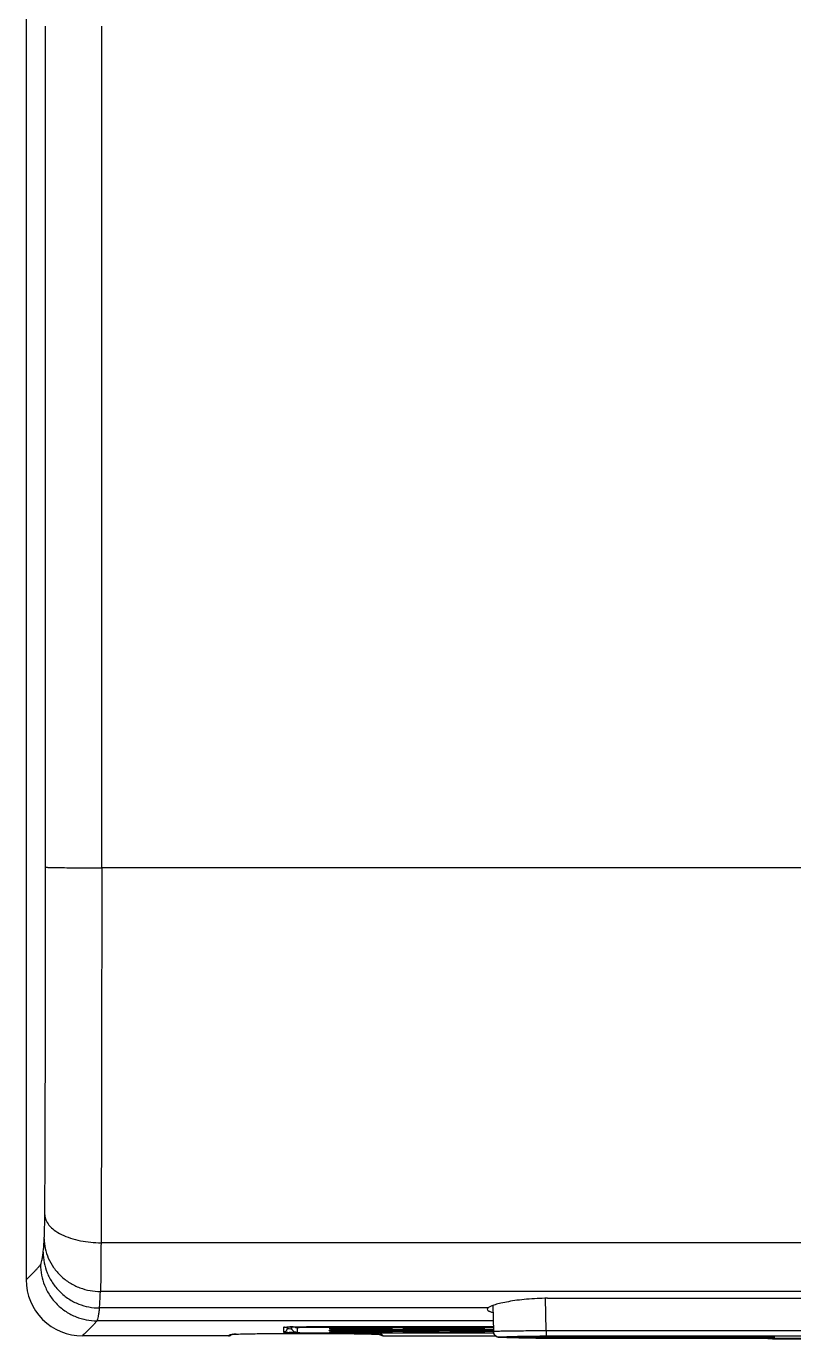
# Model space of a CAD drawing. Header units: millimetres. Extents: x 4430 to 5095, y -44 to 426.
# Drawn here: x 4546.5 to 4612.1, y 19.9 to 131.9 of the extents above; entities that cross this region are included whole.
import ezdxf

# ---------------------------------------------------------------- set-up
doc = ezdxf.new("R2010")
doc.units = ezdxf.units.MM

msp = doc.modelspace()

# ---------------------------------------------------------------- linework, layer by layer
at = {"color": 7, "linetype": 'Continuous'}
for p, q in [((4546.54, 270.13), (4546.54, 24.93)), ((4586.4, 22.73), (4586.44, 20.52)), ((4591.07, 23.34), (4655.77, 23.34)), ((4564.21, 20.27), (4564.29, 20.27)), ((4564.29, 20.27), (4564.38, 20.28)), ((4564.38, 20.28), (4564.48, 20.28)), ((4564.48, 20.28), (4564.67, 20.29)), ((4564.67, 20.29), (4564.88, 20.3)), ((4564.88, 20.3), (4565.22, 20.3)), ((4565.22, 20.3), (4565.63, 20.31)), ((4565.63, 20.31), (4566.09, 20.32)), ((4566.09, 20.32), (4566.63, 20.33)), ((4566.63, 20.33), (4567.23, 20.33)), ((4567.23, 20.33), (4567.9, 20.34)), ((4567.9, 20.34), (4568.64, 20.34)), ((4568.64, 20.34), (4569.44, 20.35)), ((4568.8, 20.89), (4568.92, 20.89)), ((4568.82, 20.89), (4568.82, 20.83)), ((4568.82, 20.86), (4568.82, 20.83)), ((4568.82, 20.83), (4568.82, 20.77)), ((4568.82, 20.8), (4568.82, 20.83)), ((4568.82, 20.8), (4568.82, 20.77)), ((4568.92, 20.89), (4569.06, 20.9)), ((4569.06, 20.9), (4569.33, 20.9)), ((4569.33, 20.9), (4569.65, 20.91)), ((4569.44, 20.35), (4570.27, 20.35)), ((4569.65, 20.91), (4570.04, 20.91)), ((4569.87, 20.41), (4569.95, 20.4)), ((4569.95, 20.4), (4570.03, 20.4)), ((4570.03, 20.4), (4570.18, 20.4)), ((4570.04, 20.91), (4570.47, 20.92)), ((4570.18, 20.4), (4570.36, 20.4)), ((4570.27, 20.35), (4571.12, 20.35)), ((4570.36, 20.4), (4570.64, 20.39)), ((4570.47, 20.92), (4570.95, 20.92)), ((4570.64, 20.39), (4571.04, 20.39)), ((4570.95, 20.92), (4571.64, 20.92)), ((4571.04, 20.39), (4586.44, 20.39)), ((4571.12, 20.35), (4571.75, 20.35)), ((4571.64, 20.92), (4586.44, 20.92)), ((4571.75, 20.35), (4572.37, 20.34)), ((4572.37, 20.34), (4572.97, 20.34)), ((4572.57, 20.77), (4572.62, 20.77)), ((4572.57, 20.62), (4572.62, 20.62)), ((4572.57, 20.47), (4572.62, 20.47)), ((4572.62, 20.77), (4572.68, 20.77)), ((4572.62, 20.62), (4572.68, 20.62)), ((4572.62, 20.47), (4572.68, 20.47)), ((4572.67, 20.69), (4572.72, 20.7)), ((4572.67, 20.54), (4572.72, 20.55)), ((4572.68, 20.77), (4572.8, 20.78)), ((4572.68, 20.62), (4572.8, 20.63)), ((4572.68, 20.47), (4572.8, 20.48)), ((4572.72, 20.7), (4572.78, 20.7)), ((4572.72, 20.55), (4572.78, 20.55)), ((4572.78, 20.7), (4572.9, 20.7)), ((4572.78, 20.55), (4572.9, 20.55)), ((4572.8, 20.78), (4572.94, 20.78)), ((4572.8, 20.63), (4572.94, 20.63)), ((4572.8, 20.48), (4572.94, 20.48)), ((4572.9, 20.7), (4573.04, 20.7)), ((4572.9, 20.55), (4573.04, 20.55)), ((4572.94, 20.78), (4573.16, 20.78)), ((4572.94, 20.63), (4573.16, 20.63)), ((4572.94, 20.48), (4573.16, 20.48)), ((4572.97, 20.34), (4573.54, 20.33)), ((4573.04, 20.7), (4573.26, 20.71)), ((4573.04, 20.55), (4573.26, 20.56)), ((4573.16, 20.78), (4573.49, 20.78)), ((4573.16, 20.63), (4573.49, 20.63)), ((4573.16, 20.48), (4573.49, 20.48)), ((4573.26, 20.71), (4573.59, 20.71)), ((4573.26, 20.56), (4573.59, 20.56)), ((4573.49, 20.78), (4573.87, 20.79)), ((4573.49, 20.63), (4573.87, 20.64)), ((4573.49, 20.48), (4573.87, 20.49)), ((4573.54, 20.33), (4574.07, 20.33)), ((4573.59, 20.71), (4573.97, 20.71)), ((4573.59, 20.56), (4573.97, 20.56)), ((4573.87, 20.79), (4576.5, 20.79)), ((4573.87, 20.64), (4574.22, 20.64)), ((4573.87, 20.49), (4574.22, 20.49)), ((4573.97, 20.71), (4574.13, 20.71)), ((4573.97, 20.56), (4574.13, 20.56)), ((4574.07, 20.33), (4574.56, 20.32)), ((4574.56, 20.32), (4575, 20.32)), ((4575, 20.32), (4575.39, 20.31)), ((4575.39, 20.31), (4575.73, 20.3)), ((4575.73, 20.3), (4576.02, 20.29)), ((4576.02, 20.29), (4576.26, 20.29)), ((4576.12, 20.71), (4580.41, 20.71)), ((4576.26, 20.29), (4576.4, 20.28)), ((4576.5, 20.79), (4576.83, 20.78)), ((4576.5, 20.64), (4576.83, 20.63)), ((4576.5, 20.49), (4576.83, 20.48)), ((4576.83, 20.78), (4577.12, 20.78)), ((4576.83, 20.63), (4577.12, 20.63)), ((4576.83, 20.48), (4577.12, 20.48)), ((4577.12, 20.78), (4577.31, 20.78)), ((4577.12, 20.63), (4577.31, 20.63)), ((4577.12, 20.48), (4577.31, 20.48)), ((4577.31, 20.78), (4577.46, 20.78)), ((4577.31, 20.63), (4577.46, 20.63)), ((4577.31, 20.48), (4577.46, 20.48)), ((4577.46, 20.78), (4577.55, 20.77)), ((4577.46, 20.63), (4577.55, 20.62)), ((4577.46, 20.48), (4577.55, 20.47)), ((4578.87, 20.77), (4578.92, 20.77)), ((4578.87, 20.62), (4578.92, 20.62)), ((4578.87, 20.47), (4578.92, 20.47)), ((4578.92, 20.77), (4578.98, 20.77)), ((4578.92, 20.62), (4578.98, 20.62)), ((4578.92, 20.47), (4578.98, 20.47)), ((4578.98, 20.77), (4579.1, 20.78)), ((4578.98, 20.62), (4579.1, 20.63)), ((4578.98, 20.47), (4579.1, 20.48)), ((4579.1, 20.78), (4579.24, 20.78)), ((4579.1, 20.63), (4579.24, 20.63)), ((4579.1, 20.48), (4579.24, 20.48)), ((4579.24, 20.78), (4579.46, 20.78)), ((4579.24, 20.63), (4579.46, 20.63)), ((4579.24, 20.48), (4579.46, 20.48)), ((4579.46, 20.78), (4579.79, 20.78)), ((4579.46, 20.63), (4579.72, 20.63)), ((4579.46, 20.48), (4579.72, 20.48)), ((4579.79, 20.78), (4580.17, 20.79)), ((4580.01, 20.64), (4580.42, 20.64)), ((4580.01, 20.49), (4580.42, 20.49)), ((4580.17, 20.79), (4584.4, 20.79)), ((4580.41, 20.71), (4580.58, 20.71)), ((4580.83, 20.71), (4581.12, 20.71)), ((4580.83, 20.56), (4581.12, 20.56)), ((4581.12, 20.71), (4581.31, 20.7)), ((4581.12, 20.56), (4581.31, 20.55)), ((4581.31, 20.7), (4581.46, 20.7)), ((4581.31, 20.55), (4581.46, 20.55)), ((4581.46, 20.7), (4581.55, 20.7)), ((4581.46, 20.55), (4581.55, 20.55)), ((4582.87, 20.69), (4582.92, 20.7)), ((4582.87, 20.54), (4582.92, 20.55)), ((4582.92, 20.7), (4582.98, 20.7)), ((4582.92, 20.55), (4582.98, 20.55)), ((4582.98, 20.7), (4583.1, 20.7)), ((4582.98, 20.55), (4583.1, 20.55)), ((4583.1, 20.7), (4583.24, 20.7)), ((4583.1, 20.55), (4583.24, 20.55)), ((4583.24, 20.7), (4583.46, 20.71)), ((4583.24, 20.55), (4583.46, 20.56)), ((4583.46, 20.71), (4583.79, 20.71)), ((4583.46, 20.56), (4583.79, 20.56)), ((4583.79, 20.71), (4584.17, 20.71)), ((4583.79, 20.56), (4584.17, 20.56)), ((4584.17, 20.71), (4586.44, 20.71)), ((4584.17, 20.56), (4586.44, 20.56)), ((4584.4, 20.79), (4584.73, 20.78)), ((4584.57, 20.64), (4584.88, 20.63)), ((4584.57, 20.49), (4584.88, 20.48)), ((4584.73, 20.78), (4585.02, 20.78)), ((4584.88, 20.63), (4585.15, 20.63)), ((4584.88, 20.48), (4585.15, 20.48)), ((4585.02, 20.78), (4585.21, 20.78)), ((4585.15, 20.63), (4585.31, 20.63)), ((4585.15, 20.48), (4585.31, 20.48)), ((4585.21, 20.78), (4585.36, 20.78)), ((4585.31, 20.63), (4585.45, 20.62)), ((4585.31, 20.48), (4585.45, 20.47)), ((4585.36, 20.78), (4585.45, 20.77)), ((4563.81, 20.13), (4551.34, 20.13)), ((4577.02, 20.13), (4586.62, 20.13)), ((4588.63, 19.96), (4588.44, 19.96)), ((4590.94, 19.95), (4655.89, 19.95)), ((4590.95, 20.06), (4610.42, 20.06)), ((4610.42, 19.98), (4590.95, 19.98)), ((4609.87, 19.9), (4610.1, 19.9)), ((4610.1, 19.9), (4610.86, 19.89)), ((4610.42, 20.06), (4610.42, 19.98)), ((4610.86, 19.89), (4635.54, 19.89))]:
    msp.add_line(p, q, dxfattribs=at)
at = {"color": 9, "linetype": 'Continuous'}
for p, q in [((4693.85, 60.09), (4552.99, 60.09)), ((4693.9, 28.08), (4552.93, 28.08)), ((4693.95, 23.92), (4552.88, 23.92)), ((4585.98, 22.52), (4552.79, 22.52)), ((4590.94, 20.59), (4590.89, 23.34)), ((4586.43, 21.42), (4552.57, 21.42)), ((4568.54, 20.87), (4568.52, 20.85)), ((4568.52, 20.85), (4568.52, 20.83)), ((4568.52, 20.83), (4568.52, 20.81)), ((4568.52, 20.81), (4568.52, 20.79)), ((4568.52, 20.79), (4568.52, 20.54)), ((4568.52, 20.54), (4568.52, 20.47)), ((4568.59, 20.88), (4568.54, 20.87)), ((4569.68, 20.82), (4569.68, 20.42)), ((4571.47, 20.85), (4571.47, 20.92)), ((4586.44, 20.85), (4571.47, 20.85)), ((4571.47, 20.39), (4571.47, 20.39)), ((4571.47, 20.35), (4571.52, 20.35)), ((4571.6, 20.92), (4586.44, 20.92)), ((4573.7, 20.64), (4573.79, 20.64)), ((4573.7, 20.49), (4573.79, 20.49)), ((4573.79, 20.79), (4573.87, 20.79)), ((4573.79, 20.64), (4573.87, 20.64)), ((4573.79, 20.49), (4573.87, 20.49)), ((4573.8, 20.71), (4573.89, 20.71)), ((4573.8, 20.56), (4573.89, 20.56)), ((4573.87, 20.79), (4573.94, 20.79)), ((4573.87, 20.64), (4573.9, 20.64)), ((4573.87, 20.49), (4573.9, 20.49)), ((4573.89, 20.71), (4573.97, 20.71)), ((4573.89, 20.56), (4573.97, 20.56)), ((4573.9, 20.64), (4573.94, 20.64)), ((4573.9, 20.49), (4573.94, 20.49)), ((4573.94, 20.79), (4574.03, 20.79)), ((4573.94, 20.64), (4574.03, 20.64)), ((4573.94, 20.49), (4574.03, 20.49)), ((4573.97, 20.71), (4574.04, 20.71)), ((4573.97, 20.56), (4574.04, 20.56)), ((4574.03, 20.79), (4574.12, 20.79)), ((4574.03, 20.64), (4574.12, 20.64)), ((4574.03, 20.49), (4574.12, 20.49)), ((4574.04, 20.71), (4574.13, 20.71)), ((4574.04, 20.56), (4574.13, 20.56)), ((4574.12, 20.73), (4574.12, 20.79)), ((4576.12, 20.73), (4574.12, 20.73)), ((4574.12, 20.58), (4574.12, 20.64)), ((4576.12, 20.58), (4574.12, 20.58)), ((4574.12, 20.43), (4574.12, 20.49)), ((4576.12, 20.43), (4574.12, 20.43)), ((4574.22, 20.65), (4574.22, 20.71)), ((4580.12, 20.65), (4574.22, 20.65)), ((4574.22, 20.5), (4574.22, 20.56)), ((4580.12, 20.5), (4574.22, 20.5)), ((4576.12, 20.73), (4576.12, 20.79)), ((4576.12, 20.79), (4576.18, 20.79)), ((4576.12, 20.58), (4576.12, 20.64)), ((4576.12, 20.43), (4576.12, 20.49)), ((4576.18, 20.79), (4576.37, 20.79)), ((4576.37, 20.79), (4576.4, 20.79)), ((4576.59, 20.79), (4576.74, 20.78)), ((4576.74, 20.78), (4576.83, 20.78)), ((4576.74, 20.63), (4576.83, 20.63)), ((4576.74, 20.48), (4576.83, 20.48)), ((4576.98, 20.78), (4577.04, 20.78)), ((4576.98, 20.63), (4577.04, 20.63)), ((4576.98, 20.48), (4577.04, 20.48)), ((4577.22, 20.78), (4577.27, 20.78)), ((4577.22, 20.63), (4577.27, 20.63)), ((4577.22, 20.48), (4577.27, 20.48)), ((4577.27, 20.78), (4577.34, 20.78)), ((4577.27, 20.63), (4577.34, 20.63)), ((4577.27, 20.48), (4577.34, 20.48)), ((4580.09, 20.79), (4580.17, 20.79)), ((4580.09, 20.64), (4580.17, 20.64)), ((4580.09, 20.49), (4580.17, 20.49)), ((4580.12, 20.65), (4580.12, 20.71)), ((4580.12, 20.71), (4580.18, 20.71)), ((4580.12, 20.5), (4580.12, 20.56)), ((4580.12, 20.56), (4580.18, 20.56)), ((4580.17, 20.79), (4580.24, 20.79)), ((4580.17, 20.64), (4580.24, 20.64)), ((4580.17, 20.49), (4580.24, 20.49)), ((4580.18, 20.71), (4580.37, 20.71)), ((4580.18, 20.56), (4580.37, 20.56)), ((4580.24, 20.79), (4580.33, 20.79)), ((4580.24, 20.64), (4580.33, 20.64)), ((4580.24, 20.49), (4580.33, 20.49)), ((4580.33, 20.79), (4580.42, 20.79)), ((4580.33, 20.64), (4580.42, 20.64)), ((4580.33, 20.49), (4580.42, 20.49)), ((4580.37, 20.71), (4580.4, 20.71)), ((4580.37, 20.56), (4580.4, 20.56)), ((4580.42, 20.73), (4580.42, 20.79)), ((4584.02, 20.73), (4580.42, 20.73)), ((4580.42, 20.58), (4580.42, 20.64)), ((4584.02, 20.58), (4580.42, 20.58)), ((4580.42, 20.43), (4580.42, 20.49)), ((4584.02, 20.43), (4580.42, 20.43)), ((4580.74, 20.71), (4580.83, 20.71)), ((4580.74, 20.56), (4580.83, 20.56)), ((4580.98, 20.71), (4581.04, 20.71)), ((4580.98, 20.56), (4581.04, 20.56)), ((4581.22, 20.7), (4581.27, 20.7)), ((4581.22, 20.56), (4581.27, 20.55)), ((4581.27, 20.7), (4581.34, 20.7)), ((4581.27, 20.55), (4581.34, 20.55)), ((4584, 20.56), (4584.09, 20.56)), ((4584.02, 20.73), (4584.02, 20.79)), ((4584.02, 20.79), (4584.08, 20.79)), ((4584.02, 20.58), (4584.02, 20.64)), ((4584.02, 20.64), (4584.08, 20.64)), ((4584.02, 20.43), (4584.02, 20.49)), ((4584.02, 20.49), (4584.08, 20.49)), ((4584.08, 20.79), (4584.27, 20.79)), ((4584.08, 20.64), (4584.27, 20.64)), ((4584.08, 20.49), (4584.27, 20.49)), ((4584.09, 20.71), (4584.17, 20.71)), ((4584.09, 20.56), (4584.17, 20.56)), ((4584.17, 20.71), (4584.24, 20.71)), ((4584.17, 20.56), (4584.24, 20.56)), ((4584.24, 20.71), (4584.33, 20.71)), ((4584.24, 20.56), (4584.33, 20.56)), ((4584.27, 20.79), (4584.3, 20.79)), ((4584.27, 20.64), (4584.3, 20.64)), ((4584.27, 20.49), (4584.29, 20.49)), ((4584.33, 20.71), (4584.42, 20.71)), ((4584.33, 20.56), (4584.42, 20.56)), ((4584.42, 20.65), (4584.42, 20.71)), ((4586.44, 20.65), (4584.42, 20.65)), ((4584.42, 20.5), (4584.42, 20.56)), ((4586.44, 20.5), (4584.42, 20.5)), ((4584.49, 20.79), (4584.64, 20.78)), ((4584.64, 20.78), (4584.73, 20.78)), ((4584.64, 20.63), (4584.73, 20.63)), ((4584.64, 20.48), (4584.73, 20.48)), ((4584.73, 20.63), (4584.8, 20.63)), ((4584.73, 20.48), (4584.8, 20.48)), ((4584.8, 20.63), (4584.88, 20.63)), ((4584.8, 20.48), (4584.88, 20.48)), ((4584.88, 20.78), (4584.94, 20.78)), ((4584.88, 20.63), (4584.94, 20.63)), ((4584.88, 20.48), (4584.94, 20.48)), ((4585.12, 20.78), (4585.17, 20.78)), ((4585.12, 20.63), (4585.17, 20.63)), ((4585.12, 20.48), (4585.17, 20.48)), ((4585.17, 20.78), (4585.24, 20.78)), ((4585.17, 20.63), (4585.24, 20.63)), ((4585.17, 20.48), (4585.24, 20.48)), ((4586.44, 20.51), (4586.44, 20.51)), ((4590.94, 20.59), (4655.89, 20.59)), ((4590.94, 20.59), (4590.94, 20.1)), ((4577, 20.15), (4577.02, 20.13)), ((4586.94, 20.03), (4586.94, 20.02)), ((4655.89, 20.1), (4590.94, 20.1)), ((4590.94, 19.95), (4590.94, 19.95)), ((4590.95, 19.98), (4590.95, 20.06)), ((4611.77, 19.89), (4611.77, 19.89))]:
    msp.add_line(p, q, dxfattribs=at)
at = {"color": 7, "linetype": 'Continuous'}
for points in [[(4564.03, 20.26), (4564.03, 20.26), (4564.03, 20.26), (4564.04, 20.26), (4564.06, 20.26), (4564.07, 20.26), (4564.09, 20.26), (4564.12, 20.26), (4564.14, 20.27), (4564.17, 20.27), (4564.21, 20.27)], [(4568.59, 20.88), (4568.6, 20.88), (4568.61, 20.88), (4568.64, 20.88), (4568.67, 20.88), (4568.71, 20.89), (4568.75, 20.89), (4568.8, 20.89)], [(4569.18, 20.92), (4569.19, 20.84), (4569.21, 20.76), (4569.24, 20.68), (4569.28, 20.62), (4569.33, 20.56), (4569.39, 20.52), (4569.44, 20.48), (4569.5, 20.46), (4569.55, 20.44), (4569.58, 20.43), (4569.62, 20.42), (4569.64, 20.42), (4569.66, 20.42), (4569.68, 20.42), (4569.7, 20.42), (4569.72, 20.41), (4569.75, 20.41), (4569.77, 20.41), (4569.8, 20.41), (4569.87, 20.41)], [(4572.49, 20.76), (4572.49, 20.77), (4572.5, 20.77), (4572.51, 20.77), (4572.53, 20.77), (4572.54, 20.77), (4572.57, 20.77)], [(4572.49, 20.61), (4572.49, 20.62), (4572.5, 20.62), (4572.51, 20.62), (4572.53, 20.62), (4572.54, 20.62), (4572.57, 20.62)], [(4572.49, 20.47), (4572.49, 20.47), (4572.5, 20.47), (4572.51, 20.47), (4572.53, 20.47), (4572.54, 20.47), (4572.57, 20.47)], [(4572.59, 20.69), (4572.59, 20.69), (4572.6, 20.69), (4572.61, 20.69), (4572.63, 20.69), (4572.64, 20.69), (4572.67, 20.69)], [(4572.59, 20.54), (4572.59, 20.54), (4572.6, 20.54), (4572.61, 20.54), (4572.63, 20.54), (4572.64, 20.54), (4572.67, 20.54)], [(4576.12, 20.56), (4580.41, 20.56), (4580.5, 20.56)], [(4576.4, 20.28), (4576.51, 20.28), (4576.57, 20.27), (4576.61, 20.27), (4576.65, 20.27), (4576.69, 20.27), (4576.72, 20.26), (4576.75, 20.26), (4576.77, 20.26), (4576.78, 20.26), (4576.79, 20.26)], [(4577.55, 20.77), (4577.62, 20.77), (4577.65, 20.77), (4577.68, 20.77), (4577.7, 20.77), (4577.72, 20.77), (4577.73, 20.77)], [(4577.55, 20.62), (4577.62, 20.62), (4577.65, 20.62), (4577.68, 20.62), (4577.7, 20.62), (4577.72, 20.62), (4577.73, 20.62)], [(4577.55, 20.47), (4577.62, 20.47), (4577.65, 20.47), (4577.68, 20.47), (4577.7, 20.47), (4577.72, 20.47), (4577.73, 20.47)], [(4578.79, 20.76), (4578.79, 20.77), (4578.8, 20.77), (4578.81, 20.77), (4578.83, 20.77), (4578.84, 20.77), (4578.87, 20.77)], [(4578.79, 20.61), (4578.79, 20.62), (4578.8, 20.62), (4578.81, 20.62), (4578.83, 20.62), (4578.84, 20.62), (4578.87, 20.62)], [(4578.79, 20.47), (4578.79, 20.47), (4578.8, 20.47), (4578.81, 20.47), (4578.83, 20.47), (4578.84, 20.47), (4578.87, 20.47)], [(4580.42, 20.64), (4584.31, 20.64), (4584.4, 20.64)], [(4580.42, 20.49), (4584.31, 20.49), (4584.4, 20.49)], [(4581.55, 20.7), (4581.62, 20.7), (4581.65, 20.69), (4581.68, 20.69), (4581.7, 20.69), (4581.72, 20.69), (4581.73, 20.69)], [(4581.55, 20.55), (4581.62, 20.55), (4581.65, 20.54), (4581.68, 20.54), (4581.7, 20.54), (4581.72, 20.54), (4581.73, 20.54)], [(4582.79, 20.69), (4582.79, 20.69), (4582.8, 20.69), (4582.81, 20.69), (4582.83, 20.69), (4582.84, 20.69), (4582.87, 20.69)], [(4582.79, 20.54), (4582.79, 20.54), (4582.8, 20.54), (4582.81, 20.54), (4582.83, 20.54), (4582.84, 20.54), (4582.87, 20.54)], [(4585.45, 20.77), (4585.52, 20.77), (4585.55, 20.77), (4585.58, 20.77), (4585.6, 20.77), (4585.62, 20.77), (4585.63, 20.77)], [(4585.45, 20.62), (4585.52, 20.62), (4585.55, 20.62), (4585.58, 20.62), (4585.6, 20.62), (4585.62, 20.62), (4585.63, 20.62)], [(4585.45, 20.47), (4585.52, 20.47), (4585.55, 20.47), (4585.58, 20.47), (4585.6, 20.47), (4585.62, 20.47), (4585.63, 20.47)]]:
    msp.add_lwpolyline(points, dxfattribs=at)
for centre, radius, start, end in [((4551.34, 24.93), 4.8, 179.9965, 270.0035), ((4563.81, 20.64), 0.503, 281.3238, 292.2382), ((4564.84, 20.88), 3.98, 359.7322, 359.8527), ((4577.02, 20.64), 0.502, 225.0697, 236.4198), ((4563.81, 20.63), 0.501, 270.049, 281.3589), ((4590.61, 185.76), 165.81, 269.3146, 269.6515), ((4590.88, 229.17), 209.22, 269.6493, 269.8198), ((4590.94, 246), 226.05, 269.8196, 270.0014), ((4590.95, -91.22), 111.28, 89.9993, 90.3184), ((4590.94, 128.83), 108.84, 269.6783, 270.0046)]:
    msp.add_arc(centre, radius, start, end, dxfattribs=at)
at = {"color": 9, "linetype": 'Continuous'}
for centre, radius, start, end in [((4577.83, 6.08), 19.85, 134.5066, 134.9406), ((4565.12, 3.04), 17.25, 92.1711, 92.8415), ((4569.46, 38.88), 18.45, 267.9298, 268.5891), ((4569.35, 6.3), 14.6, 92.0239, 92.1519), ((4569.6, -0.85), 21.75, 91.4136, 92.006), ((4570.38, -344.76), 365.11, 90.0884, 90.2226), ((4570.18, 67.39), 46.96, 268.5678, 269.2709), ((4570.08, -19.38), 40.29, 91.0679, 91.4524), ((4569.74, 38.08), 17.35, 267.9807, 268.2528), ((4569.7, 20.92), 0.512, 193.8951, 196.6682), ((4570.42, -357.67), 378.02, 89.8408, 90.0901), ((4570.48, -333.92), 354.27, 89.7043, 89.8328), ((4570.67, -297.04), 317.39, 89.5732, 89.7033), ((4573.46, 46.94), 26.28, 268.5999, 268.9772), ((4573.46, 46.79), 26.28, 268.5999, 268.9772), ((4573.43, -3.92), 24.63, 91.0319, 91.3593), ((4573.43, -4.07), 24.63, 91.0319, 91.3593), ((4570.99, -253.59), 273.94, 89.4361, 89.572), ((4571.44, -206.68), 227.03, 89.2905, 89.4341), ((4574.12, 117.77), 97.19, 269.8368, 269.9989), ((4574.12, 117.62), 97.19, 269.8368, 269.9989), ((4574.22, 117.84), 97.19, 269.8368, 269.9989), ((4574.22, 117.69), 97.19, 269.8368, 269.9989), ((4572.12, -151.44), 171.78, 89.0363, 89.2907), ((4573.08, -93.79), 114.12, 88.7617, 89.027), ((4574.1, -46.35), 66.67, 88.2676, 88.7604), ((4576.13, -69.64), 90.43, 89.7095, 89.8288), ((4576.28, -47.82), 68.61, 89.4156, 89.5344), ((4576.28, -47.97), 68.61, 89.4156, 89.5344), ((4576.28, -48.12), 68.61, 89.4156, 89.5344), ((4561.32, 4.38), 22.24, 45.2898, 45.4819), ((4563.91, 7), 18.56, 45.1325, 45.2877), ((4576.46, -30.61), 51.4, 89.1559, 89.3605), ((4576.46, -30.76), 51.4, 89.1559, 89.3605), ((4576.46, -30.91), 51.4, 89.1559, 89.3605), ((4580.09, -30.69), 51.32, 90.3021, 91.0158), ((4580.09, -30.84), 51.32, 90.3021, 91.0158), ((4580.42, 115.85), 95.27, 269.6772, 269.9996), ((4580.42, 115.7), 95.27, 269.6772, 269.9996), ((4580.13, 111.22), 90.57, 269.9922, 270.3671), ((4580.13, 111.07), 90.57, 269.9922, 270.3671), ((4580.44, 71.98), 51.32, 270.3021, 271.0158), ((4580.44, 71.83), 51.32, 270.3021, 271.0158), ((4580.28, -47.9), 68.61, 89.4156, 89.5344), ((4580.28, -48.05), 68.61, 89.4156, 89.5344), ((4580.46, -30.69), 51.4, 89.1559, 89.3605), ((4580.46, -30.84), 51.4, 89.1559, 89.3605), ((4584.02, -26.03), 46.74, 90.4515, 91.0278), ((4584.02, -26.18), 46.74, 90.4515, 91.0278), ((4584.1, 73.24), 52.59, 269.0173, 269.4909), ((4584.1, 73.09), 52.59, 269.0173, 269.4909), ((4584.41, 111.52), 90.87, 269.507, 270.0031), ((4584.41, 111.37), 90.87, 269.507, 270.0031), ((4584.04, 106.41), 85.84, 269.982, 270.4904), ((4584.04, 106.26), 85.84, 269.982, 270.4904), ((4584.04, -69.62), 90.11, 89.7092, 89.8374), ((4584.03, -69.64), 90.43, 89.7095, 89.8288), ((4584.03, -69.79), 90.43, 89.7095, 89.8288), ((4584.18, -47.82), 68.61, 89.4156, 89.5344), ((4584.41, 67.32), 46.74, 270.4515, 271.0278), ((4584.41, 67.17), 46.74, 270.4515, 271.0278), ((4584.36, -30.61), 51.4, 89.1559, 89.3605), ((4584.36, -30.76), 51.4, 89.1559, 89.3605), ((4584.36, -30.91), 51.4, 89.1559, 89.3605), ((4586.94, 20.53), 0.495, 181.0178, 187.2189), ((4586.95, 20.53), 0.505, 187.2126, 193.1798), ((4590.66, -146.42), 166.51, 90.0869, 90.7431), ((4590.94, -207.48), 227.58, 90.0003, 90.1331), ((4611.47, 164.01), 144.12, 269.3972, 269.6567), ((4611.75, 207.74), 187.85, 269.6515, 270.0067)]:
    msp.add_arc(centre, radius, start, end, dxfattribs=at)
for points, knots in [([(4548.19, 60.15), (4548.19, 66.13), (4548.19, 90.06), (4548.19, 113.99), (4548.19, 131.94)], [0, 0, 0, 0, 0.249858, 1, 1, 1, 1]), ([(4552.99, 60.09), (4552.99, 66.08), (4552.99, 90.04), (4552.99, 113.99), (4552.99, 131.94)], [0, 0, 0, 0, 0.25027, 1, 1, 1, 1]), ([(4548.13, 30.46), (4548.14, 31.52), (4548.15, 33.79), (4548.17, 38.56), (4548.18, 44.83), (4548.19, 52.46), (4548.19, 57.58), (4548.19, 60.15)], [0, 0, 0, 0, 0.107204, 0.229013, 0.482489, 0.740453, 1, 1, 1, 1]), ([(4548.19, 60.15), (4548.19, 60.15), (4548.2, 60.15), (4548.22, 60.14), (4548.25, 60.14), (4548.3, 60.14), (4548.41, 60.13), (4548.56, 60.13), (4548.77, 60.12), (4549.01, 60.12), (4549.3, 60.11), (4549.77, 60.11), (4550.41, 60.1), (4551.25, 60.09), (4552.11, 60.09), (4552.7, 60.09), (4552.99, 60.09)], [0, 0, 0, 0, 0.001849, 0.005702, 0.011656, 0.019782, 0.042825, 0.07537, 0.117761, 0.169588, 0.230257, 0.299171, 0.458117, 0.635525, 0.819612, 1, 1, 1, 1]), ([(4552.99, 60.09), (4552.99, 54.68), (4552.98, 44.01), (4552.96, 33.34), (4552.93, 28.08)], [0, 0, 0, 0, 0.50703, 1, 1, 1, 1]), ([(4548.08, 28.43), (4548.09, 28.56), (4548.12, 29.23), (4548.12, 29.91), (4548.13, 30.46)], [0, 0, 0, 0, 0.18682, 1, 1, 1, 1]), ([(4548.13, 30.46), (4548.13, 30.32), (4548.21, 30), (4548.49, 29.55), (4548.95, 29.13), (4549.58, 28.76), (4550.34, 28.46), (4551.46, 28.17), (4552.34, 28.08), (4552.93, 28.08)], [0, 0, 0, 0, 0.076218, 0.165074, 0.272256, 0.398463, 0.541272, 0.694225, 1, 1, 1, 1]), ([(4547.99, 27.27), (4548, 27.34), (4548.04, 27.73), (4548.07, 28.12), (4548.08, 28.43)], [0, 0, 0, 0, 0.185143, 1, 1, 1, 1]), ([(4548.08, 28.43), (4548.09, 27.87), (4548.27, 26.99), (4548.86, 25.95), (4549.48, 25.22), (4550.25, 24.64), (4551.36, 24.09), (4552.29, 23.92), (4552.88, 23.92)], [0, 0, 0, 0, 0.232425, 0.359164, 0.489978, 0.622472, 0.753773, 1, 1, 1, 1]), ([(4552.93, 28.08), (4552.92, 27.22), (4552.92, 25.83), (4552.9, 24.45), (4552.88, 23.92)], [0, 0, 0, 0, 0.619077, 1, 1, 1, 1]), ([(4547.77, 26.22), (4547.8, 26.26), (4547.84, 26.38), (4547.89, 26.59), (4547.94, 26.9), (4547.98, 27.14), (4547.99, 27.27)], [0, 0, 0, 0, 0.132143, 0.339113, 0.626848, 1, 1, 1, 1]), ([(4547.99, 27.27), (4547.99, 26.68), (4548.17, 25.75), (4548.76, 24.65), (4549.38, 23.89), (4550.15, 23.27), (4551.26, 22.69), (4552.19, 22.52), (4552.79, 22.52)], [0, 0, 0, 0, 0.238331, 0.366956, 0.498406, 0.630124, 0.759477, 1, 1, 1, 1]), ([(4546.54, 24.93), (4546.65, 25.03), (4546.85, 25.23), (4547.11, 25.49), (4547.31, 25.69), (4547.47, 25.86), (4547.6, 26), (4547.7, 26.12), (4547.75, 26.18), (4547.77, 26.22)], [0, 0, 0, 0, 0.241651, 0.483603, 0.60681, 0.732685, 0.862162, 0.928579, 1, 1, 1, 1]), ([(4547.77, 26.22), (4547.77, 25.62), (4547.95, 24.69), (4548.53, 23.57), (4549.15, 22.8), (4549.92, 22.18), (4551.04, 21.6), (4551.97, 21.42), (4552.57, 21.42)], [0, 0, 0, 0, 0.239438, 0.368406, 0.49996, 0.63152, 0.760507, 1, 1, 1, 1]), ([(4552.79, 22.52), (4552.8, 22.6), (4552.85, 23.06), (4552.87, 23.53), (4552.88, 23.92)], [0, 0, 0, 0, 0.177293, 1, 1, 1, 1]), ([(4552.8, 22.52), (4552.78, 22.38), (4552.75, 22.13), (4552.69, 21.81), (4552.64, 21.58), (4552.59, 21.46), (4552.57, 21.42)], [0, 0, 0, 0, 0.374029, 0.661826, 0.86839, 1, 1, 1, 1]), ([(4552.57, 21.42), (4552.55, 21.39), (4552.5, 21.32), (4552.39, 21.2), (4552.27, 21.06), (4552.11, 20.89), (4551.91, 20.69), (4551.65, 20.44), (4551.44, 20.24), (4551.34, 20.13)], [0, 0, 0, 0, 0.071981, 0.138377, 0.267828, 0.393655, 0.5168, 0.758582, 1, 1, 1, 1]), ([(4563.92, 20.24), (4563.92, 20.24), (4563.93, 20.24), (4563.95, 20.25), (4563.98, 20.25), (4564.04, 20.26), (4564.13, 20.27), (4564.22, 20.27), (4564.27, 20.27)], [0, 0, 0, 0, 0.029467, 0.085721, 0.169485, 0.280828, 0.585929, 1, 1, 1, 1]), ([(4564.47, 20.28), (4564.72, 20.29), (4565.33, 20.31), (4566.82, 20.33), (4568.07, 20.34), (4568.97, 20.35)], [0, 0, 0, 0, 0.170037, 0.402156, 1, 1, 1, 1]), ([(4568.52, 20.47), (4568.52, 20.46), (4568.54, 20.46), (4568.55, 20.46), (4568.6, 20.46), (4568.63, 20.45), (4568.64, 20.45)], [0, 0, 0, 0, 0.067317, 0.257035, 0.568943, 1, 1, 1, 1]), ([(4568.54, 20.87), (4568.54, 20.87), (4568.55, 20.87), (4568.56, 20.88), (4568.57, 20.88)], [0, 0, 0, 0, 0.208793, 1, 1, 1, 1]), ([(4568.57, 20.88), (4568.58, 20.88), (4568.66, 20.88), (4568.74, 20.89), (4568.8, 20.89)], [0, 0, 0, 0, 0.176292, 1, 1, 1, 1]), ([(4568.64, 20.45), (4568.66, 20.45), (4568.7, 20.45), (4568.75, 20.45), (4568.79, 20.45)], [0, 0, 0, 0, 0.215498, 1, 1, 1, 1]), ([(4568.82, 20.77), (4568.82, 20.76), (4568.84, 20.76), (4568.85, 20.76), (4568.86, 20.76)], [0, 0, 0, 0, 0.267611, 1, 1, 1, 1]), ([(4568.86, 20.76), (4568.87, 20.76), (4568.96, 20.75), (4569.05, 20.75), (4569.13, 20.74)], [0, 0, 0, 0, 0.160576, 1, 1, 1, 1]), ([(4569.33, 20.9), (4569.49, 20.91), (4570.25, 20.92), (4571, 20.92), (4571.6, 20.92)], [0, 0, 0, 0, 0.212111, 1, 1, 1, 1]), ([(4569.68, 20.82), (4569.61, 20.82), (4569.51, 20.84), (4569.43, 20.89), (4569.41, 20.9)], [0, 0, 0, 0, 0.748205, 1, 1, 1, 1]), ([(4571.47, 20.85), (4571.35, 20.85), (4571.12, 20.85), (4570.79, 20.85), (4570.49, 20.85), (4570.26, 20.84), (4570.09, 20.84), (4569.99, 20.84), (4569.9, 20.84), (4569.83, 20.83), (4569.77, 20.83), (4569.73, 20.83), (4569.7, 20.83), (4569.69, 20.82), (4569.69, 20.82), (4569.68, 20.82), (4569.68, 20.82)], [0, 0, 0, 0, 0.194906, 0.382173, 0.555059, 0.706735, 0.772389, 0.830441, 0.88054, 0.922348, 0.955533, 0.979744, 0.988372, 0.994626, 0.998475, 1, 1, 1, 1]), ([(4569.68, 20.42), (4569.68, 20.42), (4569.69, 20.42), (4569.69, 20.42), (4569.7, 20.42), (4569.73, 20.41), (4569.77, 20.41), (4569.83, 20.41), (4569.9, 20.41), (4569.99, 20.4), (4570.09, 20.4), (4570.26, 20.4), (4570.49, 20.4), (4570.79, 20.39), (4571.12, 20.39), (4571.35, 20.39), (4571.47, 20.39)], [0, 0, 0, 0, 0.001526, 0.005378, 0.011635, 0.020267, 0.044489, 0.077689, 0.119511, 0.169619, 0.227688, 0.293352, 0.445041, 0.617925, 0.805148, 1, 1, 1, 1]), ([(4572.89, 20.74), (4572.83, 20.74), (4572.71, 20.74), (4572.57, 20.74), (4572.49, 20.75), (4572.45, 20.75), (4572.43, 20.75), (4572.41, 20.76), (4572.43, 20.76), (4572.45, 20.76), (4572.49, 20.77), (4572.54, 20.77), (4572.61, 20.77), (4572.72, 20.77), (4572.82, 20.78), (4572.88, 20.78)], [0, 0, 0, 0, 0.213559, 0.37233, 0.429361, 0.470676, 0.496025, 0.505448, 0.513502, 0.53749, 0.577421, 0.633028, 0.703842, 0.789135, 1, 1, 1, 1]), ([(4572.89, 20.59), (4572.83, 20.59), (4572.71, 20.59), (4572.57, 20.59), (4572.49, 20.6), (4572.45, 20.6), (4572.43, 20.6), (4572.41, 20.61), (4572.43, 20.61), (4572.45, 20.61), (4572.49, 20.62), (4572.54, 20.62), (4572.61, 20.62), (4572.72, 20.62), (4572.82, 20.63), (4572.88, 20.63)], [0, 0, 0, 0, 0.213559, 0.37233, 0.429361, 0.470676, 0.496025, 0.505448, 0.513502, 0.53749, 0.577421, 0.633028, 0.703842, 0.789135, 1, 1, 1, 1]), ([(4572.89, 20.44), (4572.83, 20.44), (4572.71, 20.44), (4572.57, 20.44), (4572.49, 20.45), (4572.45, 20.45), (4572.43, 20.45), (4572.41, 20.46), (4572.43, 20.46), (4572.45, 20.46), (4572.49, 20.47), (4572.54, 20.47), (4572.61, 20.47), (4572.72, 20.47), (4572.82, 20.48), (4572.88, 20.48)], [0, 0, 0, 0, 0.213559, 0.37233, 0.429361, 0.470676, 0.496025, 0.505448, 0.513502, 0.53749, 0.577421, 0.633028, 0.703842, 0.789135, 1, 1, 1, 1]), ([(4572.82, 20.67), (4572.78, 20.67), (4572.71, 20.67), (4572.64, 20.67), (4572.59, 20.67), (4572.56, 20.68), (4572.54, 20.68), (4572.53, 20.68), (4572.52, 20.68), (4572.52, 20.68), (4572.52, 20.68), (4572.52, 20.68), (4572.53, 20.69), (4572.54, 20.69), (4572.57, 20.69), (4572.62, 20.69), (4572.72, 20.7), (4572.8, 20.7), (4572.84, 20.7)], [0, 0, 0, 0, 0.210115, 0.293861, 0.362686, 0.416105, 0.45389, 0.466889, 0.475962, 0.481175, 0.483181, 0.486833, 0.494268, 0.520932, 0.563296, 0.621162, 0.782196, 1, 1, 1, 1]), ([(4572.82, 20.52), (4572.78, 20.52), (4572.71, 20.52), (4572.64, 20.52), (4572.59, 20.52), (4572.56, 20.53), (4572.54, 20.53), (4572.53, 20.53), (4572.52, 20.53), (4572.52, 20.53), (4572.52, 20.53), (4572.52, 20.53), (4572.53, 20.54), (4572.54, 20.54), (4572.57, 20.54), (4572.62, 20.54), (4572.72, 20.55), (4572.8, 20.55), (4572.84, 20.55)], [0, 0, 0, 0, 0.210115, 0.293861, 0.362686, 0.416105, 0.45389, 0.466889, 0.475962, 0.481175, 0.483181, 0.486833, 0.494268, 0.520932, 0.563296, 0.621162, 0.782196, 1, 1, 1, 1]), ([(4572.88, 20.78), (4572.95, 20.78), (4573.25, 20.78), (4573.55, 20.79), (4573.79, 20.79)], [0, 0, 0, 0, 0.215142, 1, 1, 1, 1]), ([(4572.88, 20.63), (4572.94, 20.63), (4573.22, 20.63), (4573.49, 20.64), (4573.7, 20.64)], [0, 0, 0, 0, 0.2165, 1, 1, 1, 1]), ([(4572.88, 20.48), (4572.94, 20.48), (4573.22, 20.48), (4573.49, 20.49), (4573.7, 20.49)], [0, 0, 0, 0, 0.2165, 1, 1, 1, 1]), ([(4574.12, 20.73), (4574, 20.73), (4573.6, 20.73), (4573.19, 20.73), (4572.89, 20.74)], [0, 0, 0, 0, 0.276835, 1, 1, 1, 1]), ([(4573.84, 20.58), (4573.75, 20.58), (4573.44, 20.58), (4573.12, 20.58), (4572.89, 20.59)], [0, 0, 0, 0, 0.27863, 1, 1, 1, 1]), ([(4573.84, 20.43), (4573.75, 20.43), (4573.44, 20.43), (4573.12, 20.43), (4572.89, 20.44)], [0, 0, 0, 0, 0.27863, 1, 1, 1, 1]), ([(4572.98, 20.7), (4573.04, 20.7), (4573.32, 20.71), (4573.59, 20.71), (4573.8, 20.71)], [0, 0, 0, 0, 0.2165, 1, 1, 1, 1]), ([(4572.98, 20.55), (4573.04, 20.55), (4573.32, 20.56), (4573.59, 20.56), (4573.8, 20.56)], [0, 0, 0, 0, 0.2165, 1, 1, 1, 1]), ([(4573.94, 20.65), (4573.85, 20.65), (4573.54, 20.65), (4573.22, 20.66), (4572.99, 20.66)], [0, 0, 0, 0, 0.27863, 1, 1, 1, 1]), ([(4573.94, 20.5), (4573.85, 20.5), (4573.54, 20.5), (4573.22, 20.51), (4572.99, 20.51)], [0, 0, 0, 0, 0.27863, 1, 1, 1, 1]), ([(4576.11, 20.29), (4576.28, 20.29), (4576.5, 20.28), (4576.76, 20.26), (4576.84, 20.25), (4576.88, 20.25)], [0, 0, 0, 0, 0.656177, 0.8682, 1, 1, 1, 1]), ([(4577.35, 20.74), (4577.26, 20.74), (4576.85, 20.73), (4576.44, 20.73), (4576.12, 20.73)], [0, 0, 0, 0, 0.211884, 1, 1, 1, 1]), ([(4577.35, 20.59), (4577.26, 20.59), (4576.85, 20.58), (4576.44, 20.58), (4576.12, 20.58)], [0, 0, 0, 0, 0.211884, 1, 1, 1, 1]), ([(4577.35, 20.44), (4577.26, 20.44), (4576.85, 20.43), (4576.44, 20.43), (4576.12, 20.43)], [0, 0, 0, 0, 0.211884, 1, 1, 1, 1]), ([(4576.88, 20.25), (4576.89, 20.25), (4576.9, 20.25), (4576.91, 20.24), (4576.91, 20.24)], [0, 0, 0, 0, 0.666065, 1, 1, 1, 1]), ([(4577.34, 20.78), (4577.4, 20.78), (4577.52, 20.77), (4577.66, 20.77), (4577.74, 20.77), (4577.78, 20.76), (4577.8, 20.76), (4577.82, 20.76), (4577.8, 20.75), (4577.78, 20.75), (4577.74, 20.75), (4577.69, 20.75), (4577.62, 20.74), (4577.51, 20.74), (4577.41, 20.74), (4577.35, 20.74)], [0, 0, 0, 0, 0.213559, 0.37233, 0.429361, 0.470676, 0.496025, 0.505448, 0.513502, 0.53749, 0.577421, 0.633028, 0.703842, 0.789135, 1, 1, 1, 1]), ([(4577.34, 20.63), (4577.4, 20.63), (4577.52, 20.62), (4577.66, 20.62), (4577.74, 20.62), (4577.78, 20.61), (4577.8, 20.61), (4577.82, 20.61), (4577.8, 20.6), (4577.78, 20.6), (4577.74, 20.6), (4577.69, 20.6), (4577.62, 20.59), (4577.51, 20.59), (4577.41, 20.59), (4577.35, 20.59)], [0, 0, 0, 0, 0.213559, 0.37233, 0.429361, 0.470676, 0.496025, 0.505448, 0.513502, 0.53749, 0.577421, 0.633028, 0.703842, 0.789135, 1, 1, 1, 1]), ([(4577.34, 20.48), (4577.4, 20.48), (4577.52, 20.47), (4577.66, 20.47), (4577.74, 20.47), (4577.78, 20.46), (4577.8, 20.46), (4577.82, 20.46), (4577.8, 20.45), (4577.78, 20.45), (4577.74, 20.45), (4577.69, 20.45), (4577.62, 20.44), (4577.51, 20.44), (4577.41, 20.44), (4577.35, 20.44)], [0, 0, 0, 0, 0.213559, 0.37233, 0.429361, 0.470676, 0.496025, 0.505448, 0.513502, 0.53749, 0.577421, 0.633028, 0.703842, 0.789135, 1, 1, 1, 1]), ([(4579.19, 20.74), (4579.13, 20.74), (4579.01, 20.74), (4578.87, 20.74), (4578.79, 20.75), (4578.75, 20.75), (4578.73, 20.75), (4578.71, 20.76), (4578.73, 20.76), (4578.75, 20.76), (4578.79, 20.77), (4578.84, 20.77), (4578.91, 20.77), (4579.02, 20.77), (4579.12, 20.78), (4579.18, 20.78)], [0, 0, 0, 0, 0.213559, 0.37233, 0.429361, 0.470676, 0.496025, 0.505448, 0.513502, 0.53749, 0.577421, 0.633028, 0.703842, 0.789135, 1, 1, 1, 1]), ([(4579.19, 20.59), (4579.13, 20.59), (4579.01, 20.59), (4578.87, 20.59), (4578.79, 20.6), (4578.75, 20.6), (4578.73, 20.6), (4578.71, 20.61), (4578.73, 20.61), (4578.75, 20.61), (4578.79, 20.62), (4578.84, 20.62), (4578.91, 20.62), (4579.02, 20.62), (4579.12, 20.63), (4579.18, 20.63)], [0, 0, 0, 0, 0.213559, 0.37233, 0.429361, 0.470676, 0.496025, 0.505448, 0.513502, 0.53749, 0.577421, 0.633028, 0.703842, 0.789135, 1, 1, 1, 1]), ([(4579.19, 20.44), (4579.13, 20.44), (4579.01, 20.44), (4578.87, 20.44), (4578.79, 20.45), (4578.75, 20.45), (4578.73, 20.45), (4578.71, 20.46), (4578.73, 20.46), (4578.75, 20.46), (4578.79, 20.47), (4578.84, 20.47), (4578.91, 20.47), (4579.02, 20.47), (4579.12, 20.48), (4579.18, 20.48)], [0, 0, 0, 0, 0.213559, 0.37233, 0.429361, 0.470676, 0.496025, 0.505448, 0.513502, 0.53749, 0.577421, 0.633028, 0.703842, 0.789135, 1, 1, 1, 1]), ([(4579.18, 20.78), (4579.25, 20.78), (4579.55, 20.78), (4579.85, 20.79), (4580.09, 20.79)], [0, 0, 0, 0, 0.215142, 1, 1, 1, 1]), ([(4580.42, 20.73), (4580.3, 20.73), (4579.9, 20.73), (4579.49, 20.73), (4579.19, 20.74)], [0, 0, 0, 0, 0.276835, 1, 1, 1, 1]), ([(4579.88, 20.58), (4579.82, 20.58), (4579.59, 20.58), (4579.36, 20.58), (4579.19, 20.59)], [0, 0, 0, 0, 0.276767, 1, 1, 1, 1]), ([(4579.88, 20.43), (4579.82, 20.43), (4579.59, 20.43), (4579.36, 20.43), (4579.19, 20.44)], [0, 0, 0, 0, 0.276767, 1, 1, 1, 1]), ([(4581.34, 20.7), (4581.4, 20.7), (4581.52, 20.7), (4581.66, 20.69), (4581.74, 20.69), (4581.78, 20.69), (4581.8, 20.69), (4581.82, 20.68), (4581.8, 20.68), (4581.78, 20.68), (4581.74, 20.67), (4581.69, 20.67), (4581.62, 20.67), (4581.51, 20.67), (4581.41, 20.66), (4581.35, 20.66)], [0, 0, 0, 0, 0.213559, 0.37233, 0.429361, 0.470676, 0.496025, 0.505448, 0.513502, 0.53749, 0.577421, 0.633028, 0.703842, 0.789135, 1, 1, 1, 1]), ([(4581.34, 20.55), (4581.4, 20.55), (4581.52, 20.55), (4581.66, 20.55), (4581.74, 20.54), (4581.78, 20.54), (4581.8, 20.54), (4581.82, 20.53), (4581.8, 20.53), (4581.78, 20.53), (4581.74, 20.52), (4581.69, 20.52), (4581.62, 20.52), (4581.51, 20.52), (4581.41, 20.51), (4581.35, 20.51)], [0, 0, 0, 0, 0.213559, 0.37233, 0.429361, 0.470676, 0.496025, 0.505448, 0.513502, 0.53749, 0.577421, 0.633028, 0.703842, 0.789135, 1, 1, 1, 1]), ([(4583.19, 20.66), (4583.13, 20.66), (4583.01, 20.67), (4582.87, 20.67), (4582.79, 20.67), (4582.75, 20.68), (4582.73, 20.68), (4582.71, 20.68), (4582.73, 20.69), (4582.75, 20.69), (4582.79, 20.69), (4582.84, 20.69), (4582.91, 20.7), (4583.02, 20.7), (4583.12, 20.7), (4583.18, 20.7)], [0, 0, 0, 0, 0.213559, 0.37233, 0.429361, 0.470676, 0.496025, 0.505448, 0.513502, 0.53749, 0.577421, 0.633028, 0.703842, 0.789135, 1, 1, 1, 1]), ([(4583.19, 20.51), (4583.13, 20.51), (4583.01, 20.52), (4582.87, 20.52), (4582.79, 20.52), (4582.75, 20.53), (4582.73, 20.53), (4582.71, 20.53), (4582.73, 20.54), (4582.75, 20.54), (4582.79, 20.54), (4582.84, 20.54), (4582.91, 20.55), (4583.02, 20.55), (4583.12, 20.55), (4583.18, 20.55)], [0, 0, 0, 0, 0.213559, 0.37233, 0.429361, 0.470676, 0.496025, 0.505448, 0.513502, 0.53749, 0.577421, 0.633028, 0.703842, 0.789135, 1, 1, 1, 1]), ([(4585.25, 20.74), (4585.16, 20.74), (4584.75, 20.73), (4584.34, 20.73), (4584.02, 20.73)], [0, 0, 0, 0, 0.211884, 1, 1, 1, 1]), ([(4585.24, 20.78), (4585.3, 20.78), (4585.42, 20.77), (4585.56, 20.77), (4585.64, 20.77), (4585.68, 20.76), (4585.7, 20.76), (4585.72, 20.76), (4585.7, 20.75), (4585.68, 20.75), (4585.64, 20.75), (4585.59, 20.75), (4585.52, 20.74), (4585.41, 20.74), (4585.31, 20.74), (4585.25, 20.74)], [0, 0, 0, 0, 0.213559, 0.37233, 0.429361, 0.470676, 0.496025, 0.505448, 0.513502, 0.53749, 0.577421, 0.633028, 0.703842, 0.789135, 1, 1, 1, 1]), ([(4585.24, 20.63), (4585.3, 20.63), (4585.42, 20.62), (4585.56, 20.62), (4585.64, 20.62), (4585.68, 20.61), (4585.7, 20.61), (4585.72, 20.61), (4585.7, 20.6), (4585.68, 20.6), (4585.64, 20.6), (4585.59, 20.6), (4585.52, 20.59), (4585.41, 20.59), (4585.31, 20.59), (4585.25, 20.59)], [0, 0, 0, 0, 0.213559, 0.37233, 0.429361, 0.470676, 0.496025, 0.505448, 0.513502, 0.53749, 0.577421, 0.633028, 0.703842, 0.789135, 1, 1, 1, 1]), ([(4585.24, 20.48), (4585.3, 20.48), (4585.42, 20.47), (4585.56, 20.47), (4585.64, 20.47), (4585.68, 20.46), (4585.7, 20.46), (4585.72, 20.46), (4585.7, 20.45), (4585.68, 20.45), (4585.64, 20.45), (4585.59, 20.45), (4585.52, 20.44), (4585.41, 20.44), (4585.31, 20.44), (4585.25, 20.44)], [0, 0, 0, 0, 0.213559, 0.37233, 0.429361, 0.470676, 0.496025, 0.505448, 0.513502, 0.53749, 0.577421, 0.633028, 0.703842, 0.789135, 1, 1, 1, 1]), ([(4586.44, 20.52), (4586.44, 20.52), (4586.45, 20.52), (4586.47, 20.52), (4586.5, 20.53), (4586.53, 20.53), (4586.58, 20.53), (4586.67, 20.54), (4586.8, 20.54), (4586.99, 20.55), (4587.21, 20.55), (4587.47, 20.56), (4587.89, 20.57), (4588.47, 20.57), (4589.24, 20.58), (4590.07, 20.59), (4590.65, 20.59), (4590.94, 20.59)], [0, 0, 0, 0, 0.001364, 0.005024, 0.011053, 0.019452, 0.030208, 0.0433, 0.076341, 0.118272, 0.168699, 0.227125, 0.293006, 0.444503, 0.617344, 0.804944, 1, 1, 1, 1]), ([(4586.44, 20.51), (4586.45, 20.38), (4586.55, 20.12), (4586.82, 20.02), (4586.94, 20.02)], [0, 0, 0, 0, 0.498535, 1, 1, 1, 1]), ([(4586.94, 20.03), (4586.83, 20.03), (4586.61, 20.1), (4586.48, 20.31), (4586.46, 20.41)], [0, 0, 0, 0, 0.499857, 1, 1, 1, 1]), ([(4586.94, 20.03), (4586.94, 20.03), (4586.96, 20.03), (4586.97, 20.04), (4587.01, 20.04), (4587.05, 20.04), (4587.11, 20.05), (4587.21, 20.05), (4587.37, 20.06), (4587.59, 20.07), (4587.86, 20.07), (4588.17, 20.08), (4588.39, 20.08), (4588.51, 20.08)], [0, 0, 0, 0, 0.004832, 0.017562, 0.038492, 0.067618, 0.104892, 0.15021, 0.264263, 0.408316, 0.580525, 0.778592, 1, 1, 1, 1]), ([(4588.51, 19.96), (4588.39, 19.97), (4588.17, 19.97), (4587.86, 19.97), (4587.6, 19.98), (4587.37, 19.99), (4587.21, 19.99), (4587.11, 20), (4587.05, 20), (4587.01, 20.01), (4586.97, 20.01), (4586.96, 20.01), (4586.94, 20.02), (4586.94, 20.02)], [0, 0, 0, 0, 0.221161, 0.419046, 0.591143, 0.735157, 0.849247, 0.894611, 0.931952, 0.961163, 0.982197, 0.995048, 1, 1, 1, 1]), ([(4590.94, 19.95), (4590.73, 19.95), (4589.91, 19.95), (4589.1, 19.96), (4588.51, 19.96)], [0, 0, 0, 0, 0.267437, 1, 1, 1, 1])]:
    msp.add_open_spline(points, degree=3, knots=knots, dxfattribs=at)
at = {"color": 7, "linetype": 'Continuous'}
for points, knots in [([(4585.98, 22.52), (4585.97, 22.51), (4585.94, 22.48), (4585.92, 22.43), (4585.92, 22.4)], [0, 0, 0, 0, 0.307256, 1, 1, 1, 1]), ([(4591.07, 23.34), (4590.47, 23.34), (4589.6, 23.3), (4588.48, 23.18), (4587.75, 23.06), (4587.13, 22.94), (4586.62, 22.81), (4586.28, 22.69), (4586.08, 22.59), (4586.01, 22.54), (4585.98, 22.52)], [0, 0, 0, 0, 0.344615, 0.503587, 0.647294, 0.771717, 0.873412, 0.949904, 0.978251, 1, 1, 1, 1]), ([(4585.92, 22.4), (4585.92, 22.37), (4585.95, 22.31), (4586.03, 22.26), (4586.08, 22.24), (4586.11, 22.23)], [0, 0, 0, 0, 0.380937, 0.654562, 1, 1, 1, 1]), ([(4586.11, 22.23), (4586.13, 22.22), (4586.23, 22.18), (4586.33, 22.15), (4586.41, 22.13)], [0, 0, 0, 0, 0.212658, 1, 1, 1, 1]), ([(4588.44, 19.96), (4588.31, 19.97), (4588.07, 19.97), (4587.74, 19.98), (4587.46, 19.98), (4587.24, 19.99), (4587.06, 20), (4586.93, 20.01), (4586.81, 20.03), (4586.65, 20.09), (4586.49, 20.26), (4586.45, 20.42), (4586.44, 20.51)], [0, 0, 0, 0, 0.166879, 0.313454, 0.437604, 0.537863, 0.614102, 0.671751, 0.705782, 0.781364, 0.888967, 1, 1, 1, 1]), ([(4590.33, 20.06), (4590.23, 20.06), (4590.05, 20.06), (4589.78, 20.05), (4589.55, 20.05), (4589.35, 20.05), (4589.2, 20.04), (4589.11, 20.04), (4589.05, 20.04), (4589.01, 20.03), (4588.98, 20.03), (4588.96, 20.03), (4588.95, 20.03), (4588.95, 20.03)], [0, 0, 0, 0, 0.20983, 0.403325, 0.575872, 0.723315, 0.841869, 0.889424, 0.92874, 0.959539, 0.981697, 0.995146, 1, 1, 1, 1]), ([(4588.95, 20.02), (4588.95, 20.02), (4588.96, 20.02), (4588.98, 20.01), (4589.01, 20.01), (4589.05, 20.01), (4589.11, 20.01), (4589.2, 20), (4589.35, 20), (4589.55, 19.99), (4589.79, 19.99), (4590.05, 19.99), (4590.24, 19.99), (4590.33, 19.99)], [0, 0, 0, 0, 0.004925, 0.01846, 0.040703, 0.071573, 0.110935, 0.158514, 0.277068, 0.424473, 0.596944, 0.790323, 1, 1, 1, 1])]:
    msp.add_open_spline(points, degree=3, knots=knots, dxfattribs=at)
at = {"color": 9, "linetype": 'Continuous'}
for points in [[(4563.92, 20.24), (4563.96, 20.24), (4564.01, 20.25), (4564.05, 20.26)], [(4568.6, 20.48), (4568.57, 20.47), (4568.55, 20.47), (4568.52, 20.47)], [(4568.73, 20.56), (4568.7, 20.52), (4568.65, 20.49), (4568.6, 20.48)], [(4568.77, 20.6), (4568.76, 20.59), (4568.75, 20.57), (4568.73, 20.56)], [(4569.2, 20.8), (4569.19, 20.84), (4569.18, 20.88), (4569.18, 20.92)], [(4569.26, 20.66), (4569.23, 20.7), (4569.22, 20.74), (4569.2, 20.78)], [(4569.43, 20.49), (4569.36, 20.53), (4569.3, 20.59), (4569.26, 20.66)], [(4569.68, 20.42), (4569.6, 20.42), (4569.51, 20.45), (4569.43, 20.49)], [(4576.91, 20.24), (4576.87, 20.24), (4576.83, 20.25), (4576.78, 20.26)]]:
    msp.add_open_spline(points, degree=3, dxfattribs=at)
at = {"color": 7, "linetype": 'Continuous'}
for points in [[(4564.16, 20.28), (4564.12, 20.23), (4564.06, 20.2), (4564, 20.17)], [(4568.81, 20.69), (4568.8, 20.66), (4568.79, 20.63), (4568.77, 20.6)], [(4568.82, 20.77), (4568.82, 20.74), (4568.82, 20.72), (4568.81, 20.69)], [(4577.02, 20.13), (4576.93, 20.13), (4576.83, 20.16), (4576.75, 20.22)]]:
    msp.add_open_spline(points, degree=3, dxfattribs=at)

doc.saveas('drawing.dxf')
